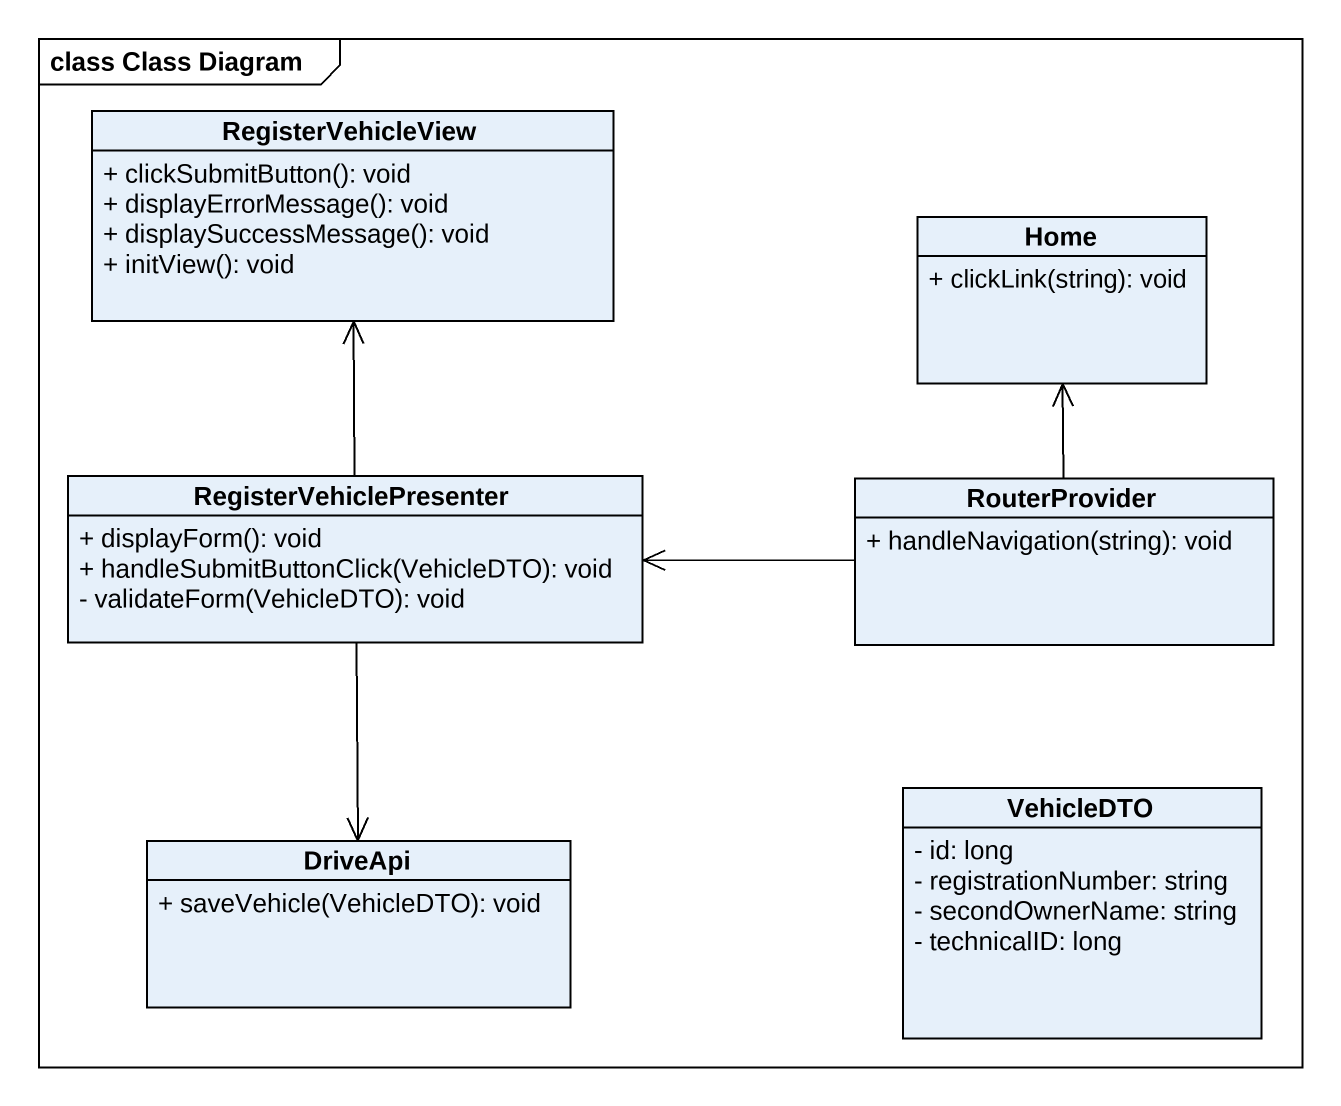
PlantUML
@startuml
mainframe class Class Diagram
hide circle
hide empty members
skinparam classAttributeIconSize 0
class RegisterVehicleView {
  + clickSubmitButton(): void
  + displayErrorMessage(): void
  + displaySuccessMessage(): void
  + initView(): void
}
class Home {
  + clickLink(string): void
}
class RegisterVehiclePresenter {
  + displayForm(): void
  + handleSubmitButtonClick(VehicleDTO): void
  - validateForm(VehicleDTO): void
}
class RouterProvider {
  + handleNavigation(string): void
}
class DriveApi {
  + saveVehicle(VehicleDTO): void
}
class VehicleDTO {
  - id: long
  - registrationNumber: string
  - secondOwnerName: string
  - technicalID: long
}
RegisterVehiclePresenter -up-> RegisterVehicleView
RegisterVehiclePresenter --> DriveApi
RouterProvider -up-> Home
RouterProvider -left-> RegisterVehiclePresenter
@enduml
